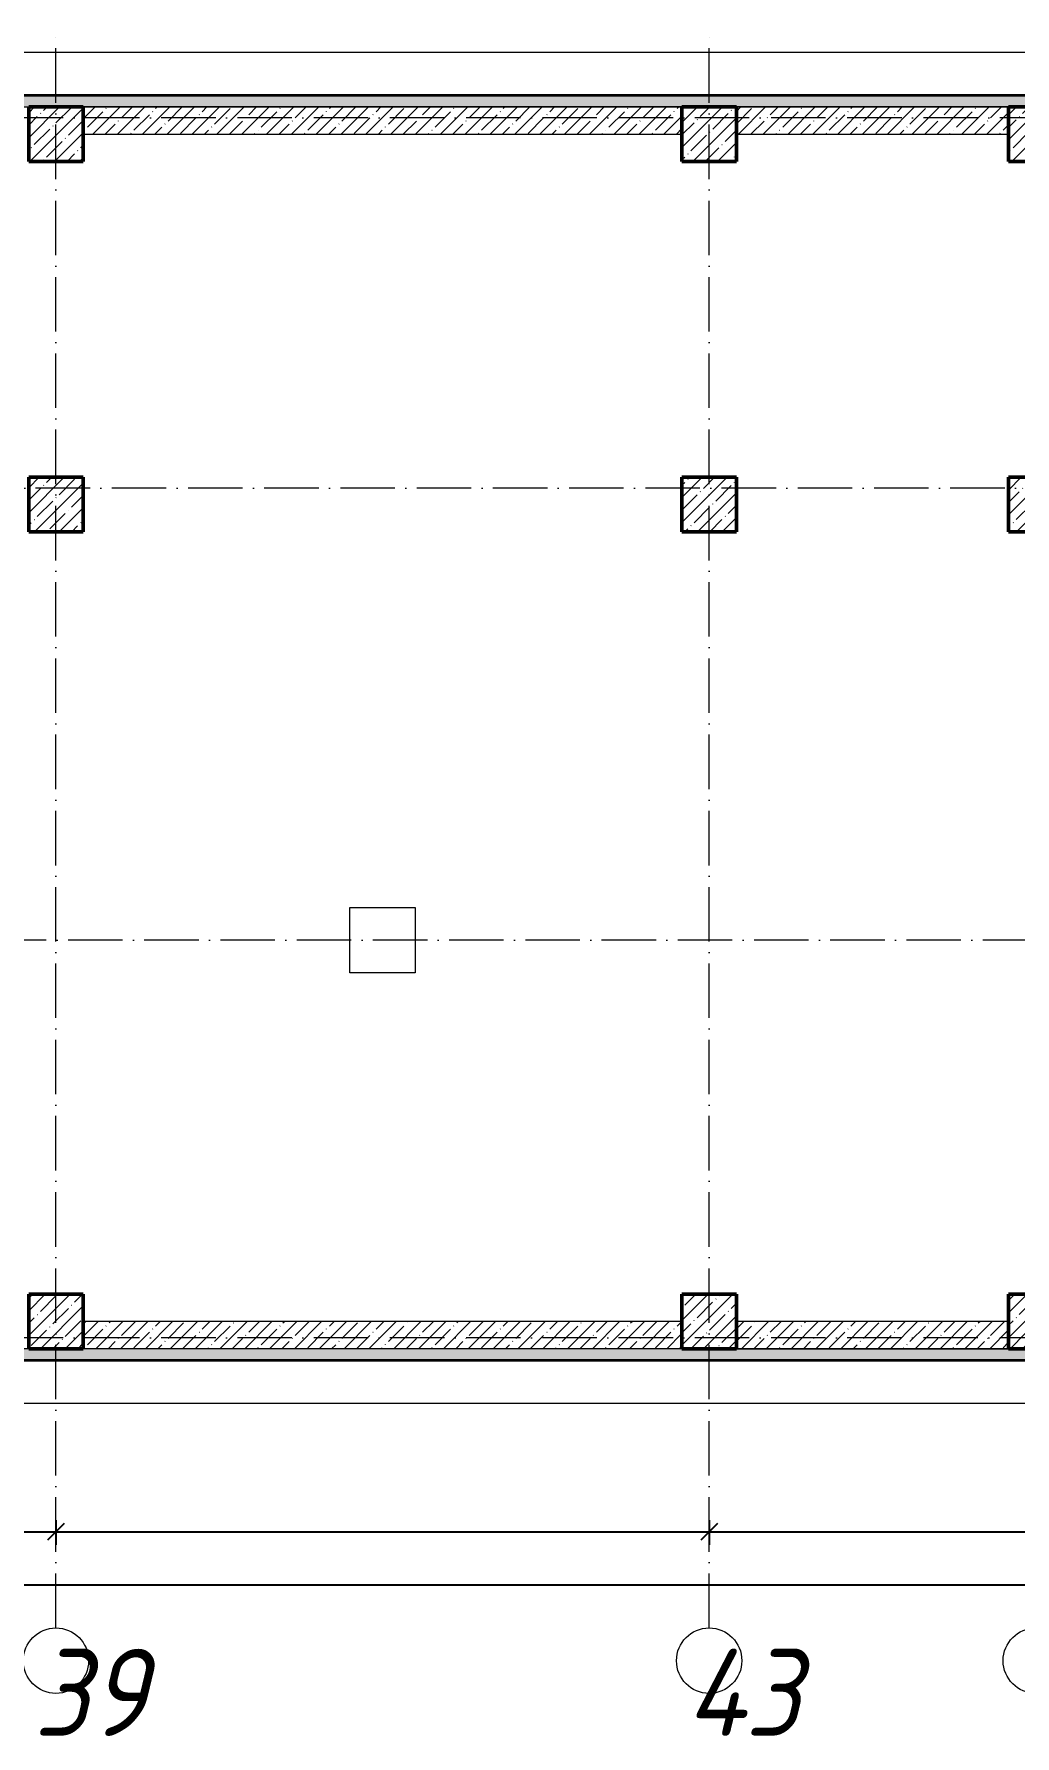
# Model space of a CAD drawing. Header units: millimetres. Extents: x -356862 to 418287, y 0 to 839748.
# Drawn here: x -297353 to -288342, y 453542 to 469166 of the extents above; entities that cross this region are included whole.
import ezdxf

# ---------------------------------------------------------------- set-up
doc = ezdxf.new("R2010")
doc.units = ezdxf.units.MM
doc.linetypes.add('50_200_ШТРИХ_1Т_ш5_п1_п1_', pattern=[700, 500, -100, 0, -100])
for name, color, linetype, lineweight in [('A-____-____-DIMS', 7, 'Continuous', 9), ('A-FLOR-____-OTLN', 7, 'Continuous', 9), ('A-WALL-____-MCUT', 7, 'Continuous', 13), ('A-WALL-____-MCUT-1', 7, 'Continuous', 9), ('A-WALL-____-MCUT-3', 7, 'Continuous', 9), ('A-WALL-____-PATT-1', 7, 'Continuous', 9), ('S-COLS-____-MCUT', 7, 'Continuous', 50), ('S-COLS-____-OTLN', 7, 'Continuous', 9), ('S-GRID-____-IDEN', 7, 'Continuous', 9), ('S-GRID-____-OTLN-1', 7, '50_200_ШТРИХ_1Т_ш5_п1_п1_', 9)]:
    doc.layers.add(name, color=color, linetype=linetype, lineweight=lineweight)
doc.styles.add('ISOCPEUR_I', font='isocpeui.ttf', dxfattribs={"width": 0.9, "height": 2.5})
doc.dimstyles.new('ISO-2_5_0_9К_БОЛЬШОЙ_ОСИ', dxfattribs={"dimscale": 304.8, "dimtxt": 248.995294, "dimasz": 0.492126, "dimexe": 0.393701, "dimexo": 0, "dimgap": 0, "dimtad": 1, "dimdec": 0, "dimzin": 0, "dimdsep": 46, "dimtxsty": 'ISOCPEUR_I', "dimblk1": 'OBLIQUE', "dimblk2": 'OBLIQUE', "dimsah": 1, "dimcen": 0.09, "dimdle": 0.393701, "dimazin": 0, "dimtfac": 1, "dimtdec": 4, "dimtix": 1, "dimtmove": 0, "dimatfit": 3, "dimfxl": 1, "dimtvp": 1, "dimtolj": 1, "dimtzin": 0, "dimarcsym": 2})
pattern_1 = [(0, (-350751.34, 459015.94), (120.968, 69.841), [80.645, -161.29]), (120, (-350751.34, 459015.94), (-120.96808, 69.84086), [80.645, -161.29]), (60, (-350751.34, 459015.94), (-8e-05, 139.68186), [0, -161.29, 80.645, 0])]
pattern_2 = [(45, (-350751.34, 459015.94), (-114.04925, 114.04925), []), (45, (-350637.3, 459015.94), (-114.04925, 114.04925), [201.612, -40.322, 3.353, -36.97])]

# ---------------------------------------------------------------- blocks, each defined once
blk = doc.blocks.new('BSC_Колонна _Прямоугольная - 500х500-V58-АР1_Кладочный план подвала в осях 1-64_А-ГГ')
at = {"layer": 'S-COLS-____-OTLN'}
h = blk.add_hatch(dxfattribs=at)
h.set_pattern_fill('FP_69', color=256, style=0, pattern_type=2)
h.set_pattern_definition([(45, (-59600, 1668.96), (-114.04925, 114.04925), []), (45, (-59485.95, 1668.96), (-114.04925, 114.04925), [201.613, -40.323, 3.353, -36.97])])
h.paths.add_polyline_path([(-250, -250), (250, -250), (250, 250), (-250, 250)], flags=0)
at = {"layer": 'S-COLS-____-MCUT'}
for p, q in [((250, 250), (-250, 250)), ((-250, 250), (-250, -250)), ((250, -250), (250, 250)), ((-250, -250), (250, -250))]:
    blk.add_line(p, q, dxfattribs=at)
blk = doc.blocks.new('BSC_Колонна _Прямоугольная - 500х500-V60-АР1_Кладочный план подвала в осях 1-64_А-ГГ')
at = {"layer": 'S-COLS-____-OTLN'}
h = blk.add_hatch(dxfattribs=at)
h.set_pattern_fill('FP_71', color=256, style=0, pattern_type=2)
h.set_pattern_definition([(45, (-59600, -5831.04), (-114.04925, 114.04925), []), (45, (-59485.95, -5831.04), (-114.04925, 114.04925), [201.613, -40.323, 3.353, -36.97])])
h.paths.add_polyline_path([(-250, -250), (250, -250), (250, 250), (-250, 250)], flags=0)
at = {"layer": 'S-COLS-____-MCUT'}
for p, q in [((250, 250), (-250, 250)), ((-250, 250), (-250, -250)), ((250, -250), (250, 250)), ((-250, -250), (250, -250))]:
    blk.add_line(p, q, dxfattribs=at)
blk = doc.blocks.new('BSC_Колонна _Прямоугольная - 500х500-V67-АР1_Кладочный план подвала в осях 1-64_А-ГГ')
at = {"layer": 'S-COLS-____-OTLN'}
h = blk.add_hatch(dxfattribs=at)
h.set_pattern_fill('FP_78', color=256, style=0, pattern_type=2)
h.set_pattern_definition([(45, (-53600, 1668.96), (-114.04925, 114.04925), []), (45, (-53485.95, 1668.96), (-114.04925, 114.04925), [201.613, -40.323, 3.353, -36.97])])
h.paths.add_polyline_path([(-250, -250), (250, -250), (250, 250), (-250, 250)], flags=0)
at = {"layer": 'S-COLS-____-MCUT'}
for p, q in [((250, 250), (-250, 250)), ((-250, 250), (-250, -250)), ((250, -250), (250, 250)), ((-250, -250), (250, -250))]:
    blk.add_line(p, q, dxfattribs=at)
blk = doc.blocks.new('BSC_Колонна _Прямоугольная - 500х500-V68-АР1_Кладочный план подвала в осях 1-64_А-ГГ')
at = {"layer": 'S-COLS-____-OTLN'}
h = blk.add_hatch(dxfattribs=at)
h.set_pattern_fill('FP_79', color=256, style=0, pattern_type=2)
h.set_pattern_definition([(45, (-53600, -5831.04), (-114.04925, 114.04925), []), (45, (-53485.95, -5831.04), (-114.04925, 114.04925), [201.613, -40.323, 3.353, -36.97])])
h.paths.add_polyline_path([(-250, -250), (250, -250), (250, 250), (-250, 250)], flags=0)
at = {"layer": 'S-COLS-____-MCUT'}
for p, q in [((250, 250), (-250, 250)), ((-250, 250), (-250, -250)), ((250, -250), (250, 250)), ((-250, -250), (250, -250))]:
    blk.add_line(p, q, dxfattribs=at)
blk = doc.blocks.new('BSC_Колонна _Прямоугольная - 500х500-V99-АР1_Кладочный план подвала в осях 1-64_А-ГГ')
at = {"layer": 'S-COLS-____-OTLN'}
h = blk.add_hatch(dxfattribs=at)
h.set_pattern_fill('FP_111', color=256, style=0, pattern_type=2)
h.set_pattern_definition([(45, (-62600, 1668.96), (-114.04925, 114.04925), []), (45, (-62485.95, 1668.96), (-114.04925, 114.04925), [201.613, -40.323, 3.353, -36.97])])
h.paths.add_polyline_path([(-250, -250), (250, -250), (250, 250), (-250, 250)], flags=0)
at = {"layer": 'S-COLS-____-MCUT'}
for p, q in [((250, 250), (-250, 250)), ((-250, 250), (-250, -250)), ((250, -250), (250, 250)), ((-250, -250), (250, -250))]:
    blk.add_line(p, q, dxfattribs=at)
blk = doc.blocks.new('BSC_Колонна _Прямоугольная - 500х500-V100-АР1_Кладочный план подвала в осях 1-64_А-ГГ')
at = {"layer": 'S-COLS-____-OTLN'}
h = blk.add_hatch(dxfattribs=at)
h.set_pattern_fill('FP_112', color=256, style=0, pattern_type=2)
h.set_pattern_definition([(45, (-62600, -5831.04), (-114.04925, 114.04925), []), (45, (-62485.95, -5831.04), (-114.04925, 114.04925), [201.613, -40.323, 3.353, -36.97])])
h.paths.add_polyline_path([(-250, -250), (250, -250), (250, 250), (-250, 250)], flags=0)
at = {"layer": 'S-COLS-____-MCUT'}
for p, q in [((250, 250), (-250, 250)), ((-250, 250), (-250, -250)), ((250, -250), (250, 250)), ((-250, -250), (250, -250))]:
    blk.add_line(p, q, dxfattribs=at)
blk = doc.blocks.new('BSC_Колонна _Прямоугольная - 500х500-V105-АР1_Кладочный план подвала в осях 1-64_А-ГГ')
at = {"layer": 'S-COLS-____-OTLN'}
h = blk.add_hatch(dxfattribs=at)
h.set_pattern_fill('FP_117', color=256, style=0, pattern_type=2)
h.set_pattern_definition([(45, (-62600, -9231.04), (-114.04925, 114.04925), []), (45, (-62485.95, -9231.04), (-114.04925, 114.04925), [201.613, -40.323, 3.353, -36.97])])
h.paths.add_polyline_path([(-250, -250), (250, -250), (250, 250), (-250, 250)], flags=0)
at = {"layer": 'S-COLS-____-MCUT'}
for p, q in [((250, 250), (-250, 250)), ((-250, 250), (-250, -250)), ((250, -250), (250, 250)), ((-250, -250), (250, -250))]:
    blk.add_line(p, q, dxfattribs=at)
blk = doc.blocks.new('BSC_Колонна _Прямоугольная - 500х500-V125-АР1_Кладочный план подвала в осях 1-64_А-ГГ')
at = {"layer": 'S-COLS-____-OTLN'}
h = blk.add_hatch(dxfattribs=at)
h.set_pattern_fill('FP_140', color=256, style=0, pattern_type=2)
h.set_pattern_definition([(45, (-59600, -9231.04), (-114.04925, 114.04925), []), (45, (-59485.95, -9231.04), (-114.04925, 114.04925), [201.613, -40.323, 3.353, -36.97])])
h.paths.add_polyline_path([(-250, -250), (250, -250), (250, 250), (-250, 250)], flags=0)
at = {"layer": 'S-COLS-____-MCUT'}
for p, q in [((250, 250), (-250, 250)), ((-250, 250), (-250, -250)), ((250, -250), (250, 250)), ((-250, -250), (250, -250))]:
    blk.add_line(p, q, dxfattribs=at)
blk = doc.blocks.new('BSC_Колонна _Прямоугольная - 500х500-V126-АР1_Кладочный план подвала в осях 1-64_А-ГГ')
at = {"layer": 'S-COLS-____-OTLN'}
h = blk.add_hatch(dxfattribs=at)
h.set_pattern_fill('FP_141', color=256, style=0, pattern_type=2)
h.set_pattern_definition([(45, (-53600, -9231.04), (-114.04925, 114.04925), []), (45, (-53485.95, -9231.04), (-114.04925, 114.04925), [201.613, -40.323, 3.353, -36.97])])
h.paths.add_polyline_path([(-250, -250), (250, -250), (250, 250), (-250, 250)], flags=0)
at = {"layer": 'S-COLS-____-MCUT'}
for p, q in [((250, 250), (-250, 250)), ((-250, 250), (-250, -250)), ((250, -250), (250, 250)), ((-250, -250), (250, -250))]:
    blk.add_line(p, q, dxfattribs=at)
blk = doc.blocks.new('Ось сетки - Круг_Ø6_00__ISO-2_5_0_9K_-25732049-АР1_Кладочный план подвала в осях 1-64_А-ГГ')
at = {"layer": 'S-GRID-____-IDEN'}
blk.add_circle((0, 0), 3, dxfattribs=at)
blk = doc.blocks.new('_Oblique')
at = {"color": 0, "linetype": 'ByBlock', "lineweight": -2}
blk.add_line((-0.5, -0.5), (0.5, 0.5), dxfattribs=at)
blk = doc.blocks.new('*D8114')
at = {"layer": 'A-____-____-DIMS', "color": 0, "lineweight": -2, "transparency": 16777216}
for p, q in [((-300151, 455523), (-300151, 455297)), ((-297151, 455523), (-297151, 455297)), ((-300271, 455417), (-297031, 455417))]:
    blk.add_line(p, q, dxfattribs=at)
at = {"layer": 'Defpoints', "color": 0, "transparency": 16777216}
for p in [(-300151, 455523), (-297151, 455523), (-297151, 455417)]:
    blk.add_point(p, dxfattribs=at)
at = {"layer": 'A-____-____-DIMS', "color": 0, "lineweight": -2, "transparency": 16777216, "xscale": 150, "yscale": 150, "zscale": 150, "rotation": 180}
blk.add_blockref('_Oblique', (-300151, 455417), dxfattribs=at)
at = {"layer": 'A-____-____-DIMS', "color": 0, "lineweight": -2, "transparency": 16777216, "xscale": 150, "yscale": 150, "zscale": 150}
blk.add_blockref('_Oblique', (-297151, 455417), dxfattribs=at)
at = {"layer": 'A-____-____-DIMS', "color": 0, "transparency": 16777216, "insert": (-298651, 455419), "char_height": 2.5, "width": 758.48, "attachment_point": 5, "style": 'ISOCPEUR_I'}
blk.add_mtext('\\A1;3000', dxfattribs=at)
blk = doc.blocks.new('*D8115')
at = {"layer": 'A-____-____-DIMS', "color": 0, "lineweight": -2, "transparency": 16777216}
for p, q in [((-297151, 455523), (-297151, 455297)), ((-291151, 455523), (-291151, 455297)), ((-297271, 455417), (-291031, 455417))]:
    blk.add_line(p, q, dxfattribs=at)
at = {"layer": 'Defpoints', "color": 0, "transparency": 16777216}
for p in [(-297151, 455523), (-291151, 455523), (-291151, 455417)]:
    blk.add_point(p, dxfattribs=at)
at = {"layer": 'A-____-____-DIMS', "color": 0, "lineweight": -2, "transparency": 16777216, "xscale": 150, "yscale": 150, "zscale": 150, "rotation": 180}
blk.add_blockref('_Oblique', (-297151, 455417), dxfattribs=at)
at = {"layer": 'A-____-____-DIMS', "color": 0, "lineweight": -2, "transparency": 16777216, "xscale": 150, "yscale": 150, "zscale": 150}
blk.add_blockref('_Oblique', (-291151, 455417), dxfattribs=at)
at = {"layer": 'A-____-____-DIMS', "color": 0, "transparency": 16777216, "insert": (-294151, 455419), "char_height": 2.5, "width": 758.48, "attachment_point": 5, "style": 'ISOCPEUR_I'}
blk.add_mtext('\\A1;6000', dxfattribs=at)
blk = doc.blocks.new('*D8116')
at = {"layer": 'A-____-____-DIMS', "color": 0, "lineweight": -2, "transparency": 16777216}
for p, q in [((-291151, 455523), (-291151, 455297)), ((-288151, 455523), (-288151, 455297)), ((-291271, 455417), (-288031, 455417))]:
    blk.add_line(p, q, dxfattribs=at)
at = {"layer": 'Defpoints', "color": 0, "transparency": 16777216}
for p in [(-291151, 455523), (-288151, 455523), (-288151, 455417)]:
    blk.add_point(p, dxfattribs=at)
at = {"layer": 'A-____-____-DIMS', "color": 0, "lineweight": -2, "transparency": 16777216, "xscale": 150, "yscale": 150, "zscale": 150, "rotation": 180}
blk.add_blockref('_Oblique', (-291151, 455417), dxfattribs=at)
at = {"layer": 'A-____-____-DIMS', "color": 0, "lineweight": -2, "transparency": 16777216, "xscale": 150, "yscale": 150, "zscale": 150}
blk.add_blockref('_Oblique', (-288151, 455417), dxfattribs=at)
at = {"layer": 'A-____-____-DIMS', "color": 0, "transparency": 16777216, "insert": (-289651, 455419), "char_height": 2.5, "width": 758.48, "attachment_point": 5, "style": 'ISOCPEUR_I'}
blk.add_mtext('\\A1;3000', dxfattribs=at)
blk = doc.blocks.new('*D8129')
at = {"layer": 'A-____-____-DIMS', "color": 0, "lineweight": -2, "transparency": 16777216}
for p, q in [((-353101, 455035), (-353101, 454809)), ((-249601, 455035), (-249601, 454809)), ((-353221, 454929), (-249481, 454929))]:
    blk.add_line(p, q, dxfattribs=at)
at = {"layer": 'Defpoints', "color": 0, "transparency": 16777216}
for p in [(-353101, 455035), (-249601, 455035), (-249601, 454929)]:
    blk.add_point(p, dxfattribs=at)
at = {"layer": 'A-____-____-DIMS', "color": 0, "lineweight": -2, "transparency": 16777216, "xscale": 150, "yscale": 150, "zscale": 150, "rotation": 180}
blk.add_blockref('_Oblique', (-353101, 454929), dxfattribs=at)
at = {"layer": 'A-____-____-DIMS', "color": 0, "lineweight": -2, "transparency": 16777216, "xscale": 150, "yscale": 150, "zscale": 150}
blk.add_blockref('_Oblique', (-249601, 454929), dxfattribs=at)
at = {"layer": 'A-____-____-DIMS', "color": 0, "transparency": 16777216, "insert": (-301351, 454930), "char_height": 2.5, "width": 1080.26, "attachment_point": 5, "style": 'ISOCPEUR_I'}
blk.add_mtext('\\A1;103500', dxfattribs=at)

msp = doc.modelspace()

# ---------------------------------------------------------------- hatches: boundary and pattern name
at = {"layer": 'A-WALL-____-PATT-1'}
h = msp.add_hatch(dxfattribs=at)
h.set_pattern_fill('FP_91', color=256, style=0, pattern_type=2)
h.set_pattern_definition(pattern_1)
h.paths.add_polyline_path([(-276361.3432, 468496.983), (-276353.3432, 468496.983), (-276353.3432, 468598.983), (-327199.3432, 468598.983), (-327199.3432, 468498.983), (-276361.3432, 468498.983)], flags=0)
h = msp.add_hatch(dxfattribs=at)
h.set_pattern_fill('FP_1', color=256, style=0, pattern_type=2)
h.set_pattern_definition(pattern_2)
h.paths.add_polyline_path([(-291401.3432, 468246.983), (-291401.3432, 468496.983), (-296901.3432, 468496.983), (-296901.3432, 468246.983)], flags=0)
h = msp.add_hatch(dxfattribs=at)
h.set_pattern_fill('FP_1', color=256, style=0, pattern_type=2)
h.set_pattern_definition(pattern_2)
h.paths.add_polyline_path([(-288401.3432, 468246.983), (-288401.3432, 468496.983), (-290901.3432, 468496.983), (-290901.3432, 468246.983)], flags=0)
h = msp.add_hatch(dxfattribs=at)
h.set_pattern_fill('FP_1', color=256, style=0, pattern_type=2)
h.set_pattern_definition(pattern_2)
h.paths.add_polyline_path([(-291401.3432, 457096.983), (-291401.3432, 457346.983), (-296901.3432, 457346.983), (-296901.3432, 457096.983)], flags=0)
h = msp.add_hatch(dxfattribs=at)
h.set_pattern_fill('FP_1', color=256, style=0, pattern_type=2)
h.set_pattern_definition(pattern_2)
h.paths.add_polyline_path([(-288401.3432, 457096.983), (-288401.3432, 457346.983), (-290901.3432, 457346.983), (-290901.3432, 457096.983)], flags=0)
h = msp.add_hatch(dxfattribs=at)
h.set_pattern_fill('FP_91', color=256, style=0, pattern_type=2)
h.set_pattern_definition(pattern_1)
h.paths.add_polyline_path([(-249399.3432, 456994.983), (-249399.3432, 457094.983), (-353203.3432, 457094.983), (-353203.3432, 456994.983), (-251786.5304, 456994.983)], flags=0)

# ---------------------------------------------------------------- linework, layer by layer
at = {"layer": 'A-FLOR-____-OTLN'}
for p, q in [((-278901.3432, 468996.983), (-312401.3432, 468996.983)), ((-294451.3432, 460546.983), (-294451.3432, 461146.983)), ((-294451.3432, 461146.983), (-293851.3432, 461146.983)), ((-293851.3432, 461146.983), (-293851.3432, 460546.983)), ((-293851.3432, 460546.983), (-294451.3432, 460546.983)), ((-312401.3432, 456596.983), (-278901.3432, 456596.983))]:
    msp.add_line(p, q, dxfattribs=at)
at = {"layer": 'A-WALL-____-MCUT'}
for p, q in [((-327099.3432, 468598.983), (-276353.3432, 468598.983)), ((-276361.3432, 468606.983), (-327091.3432, 468606.983)), ((-353311.3432, 456986.983), (-249391.3432, 456986.983)), ((-249399.3432, 456994.983), (-353303.3432, 456994.983))]:
    msp.add_line(p, q, dxfattribs=at)
at = {"layer": 'A-WALL-____-MCUT-1'}
for p, q in [((-291401.3432, 468496.983), (-296901.3432, 468496.983)), ((-288401.3432, 468496.983), (-290901.3432, 468496.983)), ((-296901.3432, 468246.983), (-291401.3432, 468246.983)), ((-290901.3432, 468246.983), (-288401.3432, 468246.983)), ((-291401.3432, 457346.983), (-296901.3432, 457346.983)), ((-288401.3432, 457346.983), (-290901.3432, 457346.983)), ((-291401.3432, 457096.983), (-296901.3432, 457096.983)), ((-290901.3432, 457096.983), (-288401.3432, 457096.983))]:
    msp.add_line(p, q, dxfattribs=at)
at = {"layer": 'A-WALL-____-MCUT-3'}
for p, q in [((-327201.3432, 468498.983), (-276251.3432, 468498.983)), ((-249499.3432, 457094.983), (-353203.3432, 457094.983))]:
    msp.add_line(p, q, dxfattribs=at)
at = {"layer": 'S-GRID-____-OTLN-1'}
for p, q in [((-297151.3432, 454533.3346), (-297151.3432, 469166.4803)), ((-291151.3432, 454533.3346), (-291151.3432, 469166.4803)), ((-246676.9366, 468396.983), (-355213.8729, 468396.983)), ((-260432.5559, 464996.983), (-355420.1134, 464996.983)), ((-246832.7496, 460846.983), (-355420.1134, 460846.983)), ((-246676.9366, 457196.983), (-355420.1134, 457196.983))]:
    msp.add_line(p, q, dxfattribs=at)

# ---------------------------------------------------------------- block references
at = {"layer": 'S-COLS-____-OTLN'}
for name, p in [('BSC_Колонна _Прямоугольная - 500х500-V126-АР1_Кладочный план подвала в осях 1-64_А-ГГ', (-297151.3432, 468246.983)), ('BSC_Колонна _Прямоугольная - 500х500-V125-АР1_Кладочный план подвала в осях 1-64_А-ГГ', (-291151.3432, 468246.983)), ('BSC_Колонна _Прямоугольная - 500х500-V105-АР1_Кладочный план подвала в осях 1-64_А-ГГ', (-288151.3432, 468246.983)), ('BSC_Колонна _Прямоугольная - 500х500-V68-АР1_Кладочный план подвала в осях 1-64_А-ГГ', (-297151.3432, 464846.983)), ('BSC_Колонна _Прямоугольная - 500х500-V60-АР1_Кладочный план подвала в осях 1-64_А-ГГ', (-291151.3432, 464846.983)), ('BSC_Колонна _Прямоугольная - 500х500-V100-АР1_Кладочный план подвала в осях 1-64_А-ГГ', (-288151.3432, 464846.983)), ('BSC_Колонна _Прямоугольная - 500х500-V67-АР1_Кладочный план подвала в осях 1-64_А-ГГ', (-297151.3432, 457346.983)), ('BSC_Колонна _Прямоугольная - 500х500-V58-АР1_Кладочный план подвала в осях 1-64_А-ГГ', (-291151.3432, 457346.983)), ('BSC_Колонна _Прямоугольная - 500х500-V99-АР1_Кладочный план подвала в осях 1-64_А-ГГ', (-288151.3432, 457346.983))]:
    msp.add_blockref(name, p, dxfattribs=at)
at = {"layer": 'S-GRID-____-IDEN', "xscale": 99.99999999999993, "yscale": 99.99999999999993, "zscale": 99.99999999999993}
for p in [(-297151.3432, 454233.3346), (-291151.3432, 454233.3346), (-288151.3432, 454233.3346)]:
    msp.add_blockref('Ось сетки - Круг_Ø6_00__ISO-2_5_0_9K_-25732049-АР1_Кладочный план подвала в осях 1-64_А-ГГ', p, dxfattribs=at)

# ---------------------------------------------------------------- texts
at = {"layer": 'S-GRID-____-IDEN', "char_height": 800, "attachment_point": 1, "style": 'ISOCPEUR_I'}
for s, insert, width in [('39', (-297356.2716, 454342.1093), 404.0505), ('43', (-291365.2716, 454342.1093), 425.696062)]:
    msp.add_mtext(s, dxfattribs=dict(at, insert=insert, width=width))

# ---------------------------------------------------------------- dimensions: what is measured, and where the dimension line sits
at = {"layer": 'A-____-____-DIMS'}
for base, p1, p2, override, picture, middle in [((-297151.3432, 455417.418), (-300151.3432, 455523.484), (-297151.3432, 455523.484), {"dimtxt": 400, "dimpost": '<>', "dimfxl": 3000}, '*D8114', (-298651.3432, 455418.668)), ((-291151.3432, 455417.418), (-297151.3432, 455523.484), (-291151.3432, 455523.484), {"dimtxt": 400, "dimpost": '<>', "dimfxl": 6000}, '*D8115', (-294151.3432, 455418.668)), ((-288151.3432, 455417.418), (-291151.3432, 455523.484), (-288151.3432, 455523.484), {"dimtxt": 400, "dimpost": '<>', "dimfxl": 3000}, '*D8116', (-289651.3432, 455418.668)), ((-249601.3432, 454929.2109), (-353101.3432, 455035.2769), (-249601.3432, 455035.2769), {"dimtxt": 400, "dimpost": '<>', "dimfxl": 103500}, '*D8129', (-301351.3432, 454930.4609))]:
    dim = msp.add_linear_dim(base=base, p1=p1, p2=p2, dimstyle='ISO-2_5_0_9К_БОЛЬШОЙ_ОСИ', override=override, dxfattribs=at)
    dim.commit()
    dim.dimension.update_dxf_attribs({"geometry": picture, "text_midpoint": middle})

doc.saveas('drawing.dxf')
